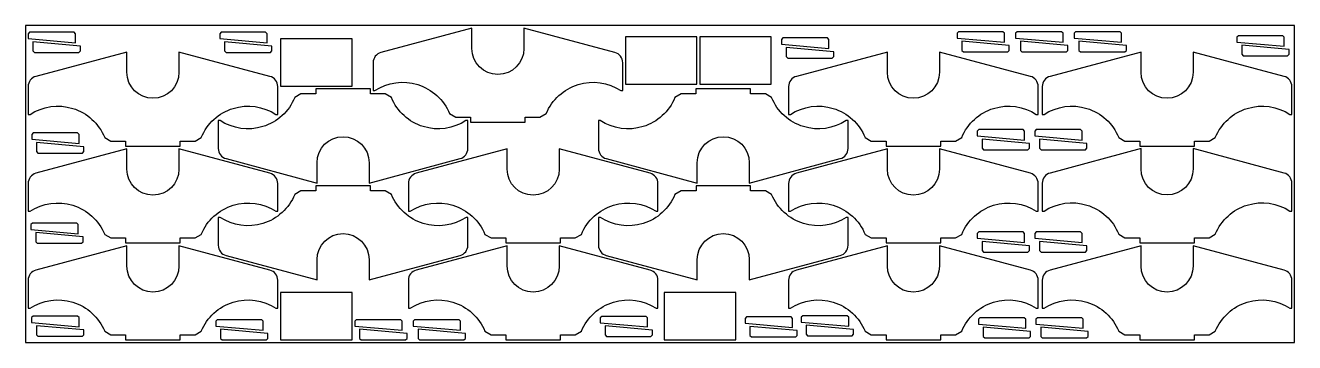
# Model space of a CAD drawing. Header units: metres. Extents: x 0 to 6000, y 0 to 1500.
import ezdxf

# ---------------------------------------------------------------- set-up
doc = ezdxf.new("R2010")
doc.units = ezdxf.units.M

msp = doc.modelspace()

# ---------------------------------------------------------------- linework, layer by layer
for points in [[(0, 0), (6000, 0), (6000, 1500), (0, 1500)], [(230, 1467.2), (20, 1467.2), (13, 1460.2), (13, 1437.2), (237, 1417.2), (237, 1460.2)], [(1135.7, 1467.2), (925.7, 1467.2), (918.7, 1460.2), (918.7, 1437.2), (1142.7, 1417.2), (1142.7, 1460.2)], [(2836.8, 1221.4), (3174.8, 1221.4), (3174.8, 1445.4), (2836.8, 1445.4)], [(3187.8, 1221.4), (3525.8, 1221.4), (3525.8, 1445.4), (3187.8, 1445.4)], [(3791.2, 1440.4), (3581.2, 1440.4), (3574.2, 1433.4), (3574.2, 1410.4), (3798.2, 1390.4), (3798.2, 1433.4)], [(4621.3, 1469.9), (4411.3, 1469.9), (4404.3, 1462.9), (4404.3, 1439.9), (4628.3, 1419.9), (4628.3, 1462.9)], [(4898.1, 1469.9), (4688.1, 1469.9), (4681.1, 1462.9), (4681.1, 1439.9), (4905.1, 1419.9), (4905.1, 1462.9)], [(5174.9, 1469.9), (4964.9, 1469.9), (4957.9, 1462.9), (4957.9, 1439.9), (5181.9, 1419.9), (5181.9, 1462.9)], [(5944.2, 1451.3), (5734.2, 1451.3), (5727.2, 1444.3), (5727.2, 1421.3), (5951.2, 1401.3), (5951.2, 1444.3)], [(42.9, 1372), (252.9, 1372), (259.9, 1379), (259.9, 1402), (35.9, 1422), (35.9, 1379)], [(948.5, 1372), (1158.5, 1372), (1165.5, 1379), (1165.5, 1402), (941.5, 1422), (941.5, 1379)], [(1206.1, 1212.7), (1544.1, 1212.7), (1544.1, 1436.7), (1206.1, 1436.7)], [(3604, 1345.3), (3814, 1345.3), (3821, 1352.3), (3821, 1375.3), (3597, 1395.3), (3597, 1352.3)], [(4434.1, 1374.8), (4644.1, 1374.8), (4651.1, 1381.8), (4651.1, 1404.8), (4427.1, 1424.8), (4427.1, 1381.8)], [(4710.9, 1374.8), (4920.9, 1374.8), (4927.9, 1381.8), (4927.9, 1404.8), (4703.9, 1424.8), (4703.9, 1381.8)], [(4987.7, 1374.8), (5197.7, 1374.8), (5204.7, 1381.8), (5204.7, 1404.8), (4980.7, 1424.8), (4980.7, 1381.8)], [(5757, 1356.1), (5967, 1356.1), (5974, 1363.1), (5974, 1386.1), (5750, 1406.1), (5750, 1363.1)], [(246.8, 991.7), (36.8, 991.7), (29.8, 984.7), (29.8, 961.7), (253.8, 941.7), (253.8, 984.7)], [(4716.5, 1007.2), (4506.5, 1007.2), (4499.5, 1000.2), (4499.5, 977.2), (4723.5, 957.2), (4723.5, 1000.2)], [(4529.3, 912.1), (4739.3, 912.1), (4746.3, 919.1), (4746.3, 942.1), (4522.3, 962.1), (4522.3, 919.1)], [(4988.3, 1007.2), (4778.3, 1007.2), (4771.3, 1000.2), (4771.3, 977.2), (4995.3, 957.2), (4995.3, 1000.2)], [(4801.1, 912.1), (5011.1, 912.1), (5018.1, 919.1), (5018.1, 942.1), (4794.1, 962.1), (4794.1, 919.1)], [(59.6, 896.5), (269.6, 896.5), (276.6, 903.5), (276.6, 926.5), (52.6, 946.5), (52.6, 903.5)], [(242.9, 565), (32.9, 565), (25.9, 558), (25.9, 535), (249.9, 515), (249.9, 558)], [(55.7, 469.9), (265.7, 469.9), (272.7, 476.9), (272.7, 499.9), (48.7, 519.9), (48.7, 476.9)], [(4716.5, 523.3), (4506.5, 523.3), (4499.5, 516.3), (4499.5, 493.3), (4723.5, 473.3), (4723.5, 516.3)], [(4988.3, 523.3), (4778.3, 523.3), (4771.3, 516.3), (4771.3, 493.3), (4995.3, 473.3), (4995.3, 516.3)], [(4529.3, 428.1), (4739.3, 428.1), (4746.3, 435.1), (4746.3, 458.1), (4522.3, 478.1), (4522.3, 435.1)], [(4801.1, 428.1), (5011.1, 428.1), (5018.1, 435.1), (5018.1, 458.1), (4794.1, 478.1), (4794.1, 435.1)], [(1206.1, 13), (1544.1, 13), (1544.1, 237), (1206.1, 237)], [(3020.2, 13), (3358.2, 13), (3358.2, 237), (3020.2, 237)], [(246.6, 125.1), (36.6, 125.1), (29.6, 118.1), (29.6, 95.1), (253.6, 75.1), (253.6, 118.1)], [(2934.4, 124.2), (2724.4, 124.2), (2717.4, 117.2), (2717.4, 94.2), (2941.4, 74.2), (2941.4, 117.2)], [(3619.4, 121.8), (3409.4, 121.8), (3402.4, 114.8), (3402.4, 91.8), (3626.4, 71.8), (3626.4, 114.8)], [(3885.1, 127.4), (3675.1, 127.4), (3668.1, 120.4), (3668.1, 97.4), (3892.1, 77.4), (3892.1, 120.4)], [(59.4, 29.9), (269.4, 29.9), (276.4, 36.9), (276.4, 59.9), (52.4, 79.9), (52.4, 36.9)], [(1117, 108.2), (907, 108.2), (900, 101.2), (900, 78.2), (1124, 58.2), (1124, 101.2)], [(929.8, 13), (1139.8, 13), (1146.8, 20), (1146.8, 43.1), (922.8, 63), (922.8, 20)], [(1774.2, 108.2), (1564.2, 108.2), (1557.2, 101.2), (1557.2, 78.2), (1781.2, 58.2), (1781.2, 101.2)], [(1587, 13), (1797, 13), (1804, 20), (1804, 43.1), (1580, 63), (1580, 20)], [(2050.2, 108.2), (1840.2, 108.2), (1833.2, 101.2), (1833.2, 78.2), (2057.2, 58.2), (2057.2, 101.2)], [(1863, 13), (2073, 13), (2080, 20), (2080, 43.1), (1856, 63), (1856, 20)], [(2747.2, 29.1), (2957.2, 29.1), (2964.2, 36.1), (2964.2, 59.1), (2740.2, 79.1), (2740.2, 36.1)], [(3432.2, 26.7), (3642.2, 26.7), (3649.2, 33.7), (3649.2, 56.7), (3425.2, 76.7), (3425.2, 33.7)], [(3697.9, 32.3), (3907.9, 32.3), (3914.9, 39.3), (3914.9, 62.3), (3690.9, 82.3), (3690.9, 39.3)], [(4722, 117.7), (4512, 117.7), (4505, 110.7), (4505, 87.7), (4729, 67.7), (4729, 110.7)], [(4534.8, 22.6), (4744.8, 22.6), (4751.8, 29.6), (4751.8, 52.6), (4527.8, 72.6), (4527.8, 29.6)], [(4993.8, 117.7), (4783.8, 117.7), (4776.8, 110.7), (4776.8, 87.7), (5000.8, 67.7), (5000.8, 110.7)], [(4806.7, 22.6), (5016.7, 22.6), (5023.7, 29.6), (5023.7, 52.6), (4799.7, 72.6), (4799.7, 29.6)]]:
    msp.add_lwpolyline(points, close=True)
for points in [[(2034.7, 1065.9), (2104.7, 1065.9), (2104.7, 1041.9), (2362.7, 1041.9), (2362.7, 1065.9), (2432.7, 1065.9), (2462, 1082.9, -0.469523), (2814.9, 1191.9), (2823.7, 1191.9), (2823.7, 1323.5, 0.339454), (2786.7, 1371.7), (2356.7, 1486.9), (2356.7, 1390.9, -1), (2110.7, 1390.9), (2110.7, 1486.9), (1680.8, 1371.7, 0.339454), (1643.7, 1323.5), (1643.7, 1191.9), (1652.6, 1191.9, -0.469523), (2005.4, 1082.9)], [(404, 953.1), (474, 953.1), (474, 929.1), (732, 929.1), (732, 953.1), (802, 953.1), (831.3, 970, -0.469523), (1184.2, 1079.1), (1193.1, 1079.1), (1193.1, 1210.6, 0.339454), (1156, 1258.9), (726, 1374.1), (726, 1278.1, -1), (480, 1278.1), (480, 1374.1), (50.1, 1258.9, 0.339454), (13, 1210.6), (13, 1079.1), (21.9, 1079.1, -0.469523), (374.8, 970)], [(3998.9, 953.1), (4068.9, 953.1), (4068.9, 929.1), (4326.9, 929.1), (4326.9, 953.1), (4396.9, 953.1), (4426.2, 970, -0.469523), (4779, 1079.1), (4787.9, 1079.1), (4787.9, 1210.6, 0.339454), (4750.8, 1258.9), (4320.9, 1374.1), (4320.9, 1278.1, -1), (4074.9, 1278.1), (4074.9, 1374.1), (3644.9, 1258.9, 0.339454), (3607.9, 1210.6), (3607.9, 1079.1), (3616.7, 1079.1, -0.469523), (3969.6, 970)], [(5198, 953.1), (5268, 953.1), (5268, 929.1), (5526, 929.1), (5526, 953.1), (5596, 953.1), (5625.2, 970, -0.469523), (5978.1, 1079.1), (5987, 1079.1), (5987, 1210.6, 0.339454), (5949.9, 1258.9), (5519.9, 1374.1), (5519.9, 1278.1, -1), (5273.9, 1278.1), (5273.9, 1374.1), (4844, 1258.9, 0.339454), (4807, 1210.6), (4807, 1079.1), (4815.8, 1079.1, -0.469523), (5168.7, 970)], [(1700.7, 1175.7), (1630.7, 1175.7), (1630.7, 1199.7), (1372.7, 1199.7), (1372.7, 1175.7), (1302.7, 1175.7), (1273.4, 1158.7, -0.469523), (920.5, 1049.7), (911.7, 1049.7), (911.7, 918.2, 0.339454), (948.7, 869.9), (1378.7, 754.7), (1378.7, 850.7, -1), (1624.7, 850.7), (1624.7, 754.7), (2054.6, 869.9, 0.339454), (2091.7, 918.2), (2091.7, 1049.7), (2082.8, 1049.7, -0.469523), (1730, 1158.7)], [(3498.1, 1175.7), (3428.1, 1175.7), (3428.1, 1199.7), (3170.1, 1199.7), (3170.1, 1175.7), (3100.1, 1175.7), (3070.8, 1158.7, -0.469523), (2717.9, 1049.7), (2709.1, 1049.7), (2709.1, 918.2, 0.339454), (2746.2, 869.9), (3176.1, 754.7), (3176.1, 850.7, -1), (3422.1, 850.7), (3422.1, 754.7), (3852, 869.9, 0.339454), (3889.1, 918.2), (3889.1, 1049.7), (3880.2, 1049.7, -0.469523), (3527.4, 1158.7)], [(404, 495.1), (474, 495.1), (474, 471.1), (732, 471.1), (732, 495.1), (802, 495.1), (831.3, 512, -0.469523), (1184.2, 621.1), (1193.1, 621.1), (1193.1, 752.6, 0.339454), (1156, 800.9), (726, 916.1), (726, 820.1, -1), (480, 820.1), (480, 916.1), (50.1, 800.9, 0.339454), (13, 752.6), (13, 621.1), (21.9, 621.1, -0.469523), (374.8, 512)], [(2201.5, 495.1), (2271.5, 495.1), (2271.5, 471.1), (2529.5, 471.1), (2529.5, 495.1), (2599.5, 495.1), (2628.8, 512, -0.469523), (2981.6, 621.1), (2990.5, 621.1), (2990.5, 752.6, 0.339454), (2953.4, 800.9), (2523.5, 916.1), (2523.5, 820.1, -1), (2277.5, 820.1), (2277.5, 916.1), (1847.5, 800.9, 0.339454), (1810.5, 752.6), (1810.5, 621.1), (1819.3, 621.1, -0.469523), (2172.2, 512)], [(3998.9, 495.1), (4068.9, 495.1), (4068.9, 471.1), (4326.9, 471.1), (4326.9, 495.1), (4396.9, 495.1), (4426.2, 512, -0.469523), (4779, 621.1), (4787.9, 621.1), (4787.9, 752.6, 0.339454), (4750.8, 800.9), (4320.9, 916.1), (4320.9, 820.1, -1), (4074.9, 820.1), (4074.9, 916.1), (3644.9, 800.9, 0.339454), (3607.9, 752.6), (3607.9, 621.1), (3616.7, 621.1, -0.469523), (3969.6, 512)], [(5198, 496.1), (5268, 496.1), (5268, 472.1), (5526, 472.1), (5526, 496.1), (5596, 496.1), (5625.2, 513, -0.469523), (5978.1, 622.1), (5987, 622.1), (5987, 753.6, 0.339454), (5949.9, 801.9), (5519.9, 917.1), (5519.9, 821.1, -1), (5273.9, 821.1), (5273.9, 917.1), (4844, 801.9, 0.339454), (4807, 753.6), (4807, 622.1), (4815.8, 622.1, -0.469523), (5168.7, 513)], [(1700.8, 717.6), (1630.8, 717.6), (1630.8, 741.6), (1372.8, 741.6), (1372.8, 717.6), (1302.8, 717.6), (1273.5, 700.7, -0.469523), (920.7, 591.6), (911.8, 591.6), (911.8, 460.1, 0.339454), (948.9, 411.9), (1378.8, 296.6), (1378.8, 392.6, -1), (1624.8, 392.6), (1624.8, 296.6), (2054.8, 411.9, 0.339454), (2091.8, 460.1), (2091.8, 591.6), (2083, 591.6, -0.469523), (1730.1, 700.7)], [(3498.2, 717.6), (3428.2, 717.6), (3428.2, 741.6), (3170.2, 741.6), (3170.2, 717.6), (3100.2, 717.6), (3070.9, 700.7, -0.469523), (2718.1, 591.6), (2709.2, 591.6), (2709.2, 460.1, 0.339454), (2746.3, 411.9), (3176.2, 296.6), (3176.2, 392.6, -1), (3422.2, 392.6), (3422.2, 296.6), (3852.2, 411.9, 0.339454), (3889.2, 460.1), (3889.2, 591.6), (3880.4, 591.6, -0.469523), (3527.5, 700.7)], [(404, 37), (474, 37), (474, 13), (732, 13), (732, 37), (802, 37), (831.3, 54, -0.469523), (1184.2, 163), (1193.1, 163), (1193.1, 294.6, 0.339454), (1156, 342.8), (726, 458), (726, 362, -1), (480, 362), (480, 458), (50.1, 342.8, 0.339454), (13, 294.6), (13, 163), (21.9, 163, -0.469523), (374.8, 54)], [(2201.5, 37), (2271.5, 37), (2271.5, 13), (2529.5, 13), (2529.5, 37), (2599.5, 37), (2628.8, 54, -0.469523), (2981.6, 163), (2990.5, 163), (2990.5, 294.6, 0.339454), (2953.4, 342.8), (2523.5, 458), (2523.5, 362, -1), (2277.5, 362), (2277.5, 458), (1847.5, 342.8, 0.339454), (1810.5, 294.6), (1810.5, 163), (1819.3, 163, -0.469523), (2172.2, 54)], [(3998.9, 37), (4068.9, 37), (4068.9, 13), (4326.9, 13), (4326.9, 37), (4396.9, 37), (4426.2, 54, -0.469523), (4779, 163), (4787.9, 163), (4787.9, 294.6, 0.339454), (4750.8, 342.8), (4320.9, 458), (4320.9, 362, -1), (4074.9, 362), (4074.9, 458), (3644.9, 342.8, 0.339454), (3607.9, 294.6), (3607.9, 163), (3616.7, 163, -0.469523), (3969.6, 54)], [(5198, 37), (5268, 37), (5268, 13), (5526, 13), (5526, 37), (5596, 37), (5625.2, 54, -0.469523), (5978.1, 163), (5987, 163), (5987, 294.6, 0.339454), (5949.9, 342.8), (5519.9, 458), (5519.9, 362, -1), (5273.9, 362), (5273.9, 458), (4844, 342.8, 0.339454), (4807, 294.6), (4807, 163), (4815.8, 163, -0.469523), (5168.7, 54)]]:
    msp.add_lwpolyline(points, format="xyb", close=True)

doc.saveas('drawing.dxf')
